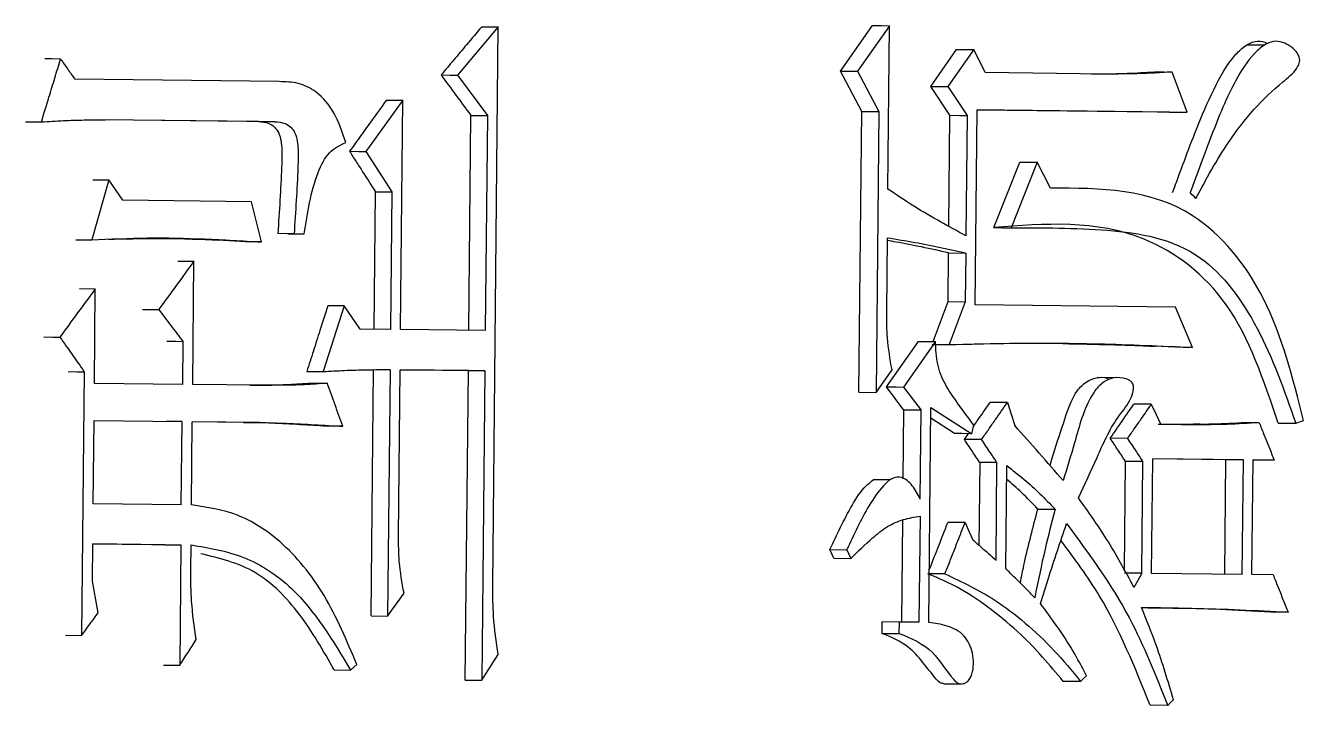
# Model space of a CAD drawing. Header units: millimetres. Extents: x 2454 to 4226, y 715 to 1968.
# Drawn here: x 3248.222 to 3252.563, y 892.585 to 894.894 of the extents above; entities that cross this region are included whole.
import ezdxf

# ---------------------------------------------------------------- set-up
doc = ezdxf.new("R2010")
doc.units = ezdxf.units.MM

msp = doc.modelspace()

# ---------------------------------------------------------------- linework, layer by layer
at = {"color": 7, "linetype": 'Continuous', "lineweight": 25}
for p, q in [((3249.8284, 894.89), (3249.69, 894.7261)), ((3249.8096, 892.9917), (3249.8284, 894.89)), ((3250.9908, 894.7399), (3251.0992, 894.8944)), ((3251.1573, 894.894), (3251.0487, 894.7394)), ((3251.1518, 894.3391), (3251.1573, 894.894)), ((3252.4305, 894.8276), (3252.3698, 894.828)), ((3251.2971, 894.6876), (3251.3847, 894.8131)), ((3251.4432, 894.8127), (3251.3555, 894.6872)), ((3251.4824, 894.7344), (3251.4432, 894.8127)), ((3251.0629, 894.6027), (3250.9908, 894.7399)), ((3251.0487, 894.7394), (3251.121, 894.6023)), ((3252.1682, 894.5997), (3252.117, 894.7366)), ((3249.0844, 894.7039), (3248.3896, 894.712)), ((3249.69, 894.7261), (3249.7913, 894.5886)), ((3251.8864, 894.7296), (3251.4824, 894.7344)), ((3251.3626, 894.5895), (3251.2971, 894.6876)), ((3251.3555, 894.6872), (3251.4211, 894.589)), ((3249.504, 894.6406), (3249.3786, 894.4668)), ((3249.4963, 893.8618), (3249.504, 894.6406)), ((3251.448, 893.9461), (3251.4545, 894.6081)), ((3251.4545, 894.6081), (3252.1682, 894.5997)), ((3252.1086, 894.6001), (3251.4545, 894.6079)), ((3249.014, 894.5682), (3248.4823, 894.5743)), ((3249.0692, 894.5678), (3248.4929, 894.5745)), ((3249.014, 894.5682), (3249.0692, 894.5678)), ((3249.7278, 893.8589), (3249.7351, 894.589)), ((3249.7913, 894.5886), (3249.784, 893.8585)), ((3251.0535, 893.6487), (3251.0629, 894.6027)), ((3251.121, 894.6023), (3251.1115, 893.6483)), ((3251.3588, 894.2121), (3251.3626, 894.5895)), ((3251.4211, 894.589), (3251.417, 894.1802)), ((3252.1086, 894.6001), (3252.1682, 894.5997)), ((3249.3786, 894.4668), (3249.4666, 894.3295)), ((3251.5114, 894.208), (3251.5997, 894.4309)), ((3251.6586, 894.4305), (3251.5701, 894.2076)), ((3251.704, 894.3423), (3251.6586, 894.4305)), ((3248.5049, 894.3699), (3248.447, 894.1661)), ((3248.553, 894.3011), (3248.5049, 894.3699)), ((3249.4062, 893.8629), (3249.4108, 894.3299)), ((3249.4666, 894.3295), (3249.4619, 893.8622)), ((3248.9904, 894.2961), (3248.553, 894.3011)), ((3249.0236, 894.1594), (3248.9904, 894.2961)), ((3249.1345, 894.1873), (3249.0792, 894.1877)), ((3249.1137, 894.1873), (3249.0792, 894.1877)), ((3249.1137, 894.1873), (3249.169, 894.1869)), ((3249.1345, 894.1873), (3249.169, 894.1869)), ((3251.1477, 893.9204), (3251.1502, 894.1736)), ((3248.9685, 894.1598), (3248.8761, 894.1652)), ((3248.7902, 893.6753), (3248.7943, 894.0939)), ((3251.3563, 893.9567), (3251.358, 894.1222)), ((3251.358, 894.1222), (3251.4164, 894.1218)), ((3251.4164, 894.1218), (3251.4148, 893.9563)), ((3248.4051, 894.0008), (3248.4593, 894.0004)), ((3248.4562, 893.6791), (3248.4593, 894.0004)), ((3251.3054, 893.8212), (3251.3563, 893.9567)), ((3251.3563, 893.9567), (3251.4148, 893.9563)), ((3251.4148, 893.9563), (3251.3601, 893.8109)), ((3249.3045, 893.9419), (3249.2334, 893.7188)), ((3249.3588, 893.8634), (3249.3045, 893.9419)), ((3252.1288, 893.9381), (3251.448, 893.9461)), ((3252.1865, 893.8011), (3252.1288, 893.9381)), ((3249.4619, 893.8622), (3249.3588, 893.8634)), ((3249.784, 893.8585), (3249.4963, 893.8618)), ((3248.7569, 893.8217), (3248.7554, 893.6757)), ((3251.1471, 893.6671), (3251.2552, 893.8216)), ((3251.3136, 893.8211), (3251.2053, 893.6666)), ((3251.2552, 893.8216), (3251.3136, 893.8212)), ((3252.127, 893.8016), (3252.0586, 893.8049)), ((3248.4217, 893.7185), (3248.4128, 892.8229)), ((3249.3965, 892.8891), (3249.4048, 893.7263)), ((3249.4606, 893.7259), (3249.4523, 892.8887)), ((3249.4893, 893.1609), (3249.4949, 893.7255)), ((3249.4949, 893.7255), (3249.7827, 893.7222)), ((3249.7265, 893.7226), (3249.4949, 893.7253)), ((3249.7161, 892.6712), (3249.7265, 893.7226)), ((3249.7265, 893.7226), (3249.7827, 893.7222)), ((3249.7827, 893.7222), (3249.7723, 892.6708)), ((3251.1115, 893.6483), (3251.1658, 893.7255)), ((3251.9233, 893.6981), (3251.8634, 893.6986)), ((3248.7554, 893.6757), (3248.4562, 893.6791)), ((3249.0188, 893.6726), (3248.7902, 893.6753)), ((3251.2063, 893.5885), (3251.1471, 893.6671)), ((3251.2053, 893.6666), (3251.2646, 893.588)), ((3251.0535, 893.6487), (3251.1115, 893.6483)), ((3251.204, 893.3548), (3251.2063, 893.5885)), ((3251.2646, 893.588), (3251.2063, 893.5885)), ((3251.2616, 893.2862), (3251.2646, 893.588)), ((3251.2908, 892.8673), (3251.298, 893.5974)), ((3251.298, 893.5974), (3251.437, 893.5081)), ((3248.4521, 893.2703), (3248.4549, 893.5526)), ((3248.4549, 893.5526), (3248.7542, 893.5491)), ((3248.7542, 893.5491), (3248.6995, 893.5495)), ((3248.7514, 893.2668), (3248.7542, 893.5491)), ((3248.7861, 893.2664), (3248.7889, 893.5487)), ((3249.0176, 893.5461), (3248.7889, 893.5487)), ((3248.9624, 893.5465), (3248.7889, 893.5485)), ((3248.9624, 893.5465), (3249.0176, 893.5461)), ((3251.3784, 893.5086), (3251.2976, 893.5605)), ((3251.437, 893.5081), (3251.4439, 893.5373)), ((3252.4132, 893.5453), (3252.3533, 893.5457)), ((3252.5373, 893.5438), (3252.5634, 893.5533)), ((3251.4115, 893.4887), (3251.4251, 893.5082)), ((3251.47, 893.4883), (3251.4115, 893.4887)), ((3251.9664, 893.4922), (3251.9072, 893.4926)), ((3251.4638, 893.4102), (3251.461, 893.1296)), ((3251.5224, 893.4098), (3251.4638, 893.4102)), ((3251.5191, 893.0788), (3251.5224, 893.4098)), ((3251.552, 893.0492), (3251.5555, 893.3996)), ((3251.9554, 893.0451), (3251.959, 893.4141)), ((3252.0146, 893.034), (3252.0183, 893.4137)), ((3252.0475, 893.0336), (3252.0513, 893.423)), ((3252.3597, 893.4194), (3252.0513, 893.423)), ((3252.2999, 893.4198), (3252.0513, 893.4227)), ((3252.296, 893.0304), (3252.2999, 893.4198)), ((3252.3597, 893.4194), (3252.2999, 893.4198)), ((3252.3558, 893.03), (3252.3597, 893.4194)), ((3252.3885, 893.0296), (3252.3924, 893.419)), ((3252.4642, 893.4181), (3252.3924, 893.419)), ((3252.4043, 893.4186), (3252.3924, 893.4187)), ((3251.1593, 893.3513), (3251.1012, 893.3517)), ((3248.7514, 893.2668), (3248.4521, 893.2703)), ((3251.261, 893.2278), (3251.2574, 892.8676)), ((3251.1992, 892.8683), (3251.2026, 893.2155)), ((3248.4495, 893.0074), (3248.4508, 893.134)), ((3248.4508, 893.134), (3248.75, 893.1305)), ((3248.6953, 893.1309), (3248.4508, 893.1337)), ((3248.6953, 893.1309), (3248.75, 893.1305)), ((3248.75, 893.1305), (3248.746, 892.7217)), ((3248.7839, 893.0425), (3248.7848, 893.1301)), ((3250.9546, 893.1143), (3251.0125, 893.1139)), ((3250.9677, 893.085), (3250.9546, 893.1143)), ((3251.0125, 893.1139), (3251.0256, 893.0846)), ((3250.9677, 893.085), (3251.0256, 893.0846)), ((3251.3457, 893.0321), (3251.2924, 893.0325)), ((3252.3558, 893.03), (3252.0475, 893.0336)), ((3252.4604, 893.0287), (3252.3885, 893.0296)), ((3249.4523, 892.8887), (3249.508, 892.966)), ((3249.3965, 892.8891), (3249.4523, 892.8887)), ((3251.1321, 892.8299), (3251.1325, 892.8689)), ((3251.1321, 892.8299), (3251.1903, 892.8295)), ((3251.1907, 892.8684), (3251.1325, 892.8689)), ((3251.1903, 892.8295), (3251.1907, 892.8684)), ((3251.2574, 892.8676), (3251.1907, 892.8684)), ((3248.3586, 892.8232), (3248.4128, 892.8229)), ((3249.7723, 892.6708), (3249.8278, 892.7578)), ((3248.6913, 892.722), (3248.746, 892.7217)), ((3249.2711, 892.7056), (3249.3267, 892.7052)), ((3249.7161, 892.6712), (3249.7723, 892.6708)), ((3251.3419, 892.6585), (3251.4004, 892.658)), ((3251.8065, 892.6665), (3251.7474, 892.6669)), ((3252.1022, 892.5851), (3252.0427, 892.5855))]:
    msp.add_line(p, q, dxfattribs=at)
at = {"color": 7, "linetype": 'Continuous', "lineweight": 25, "flags": 128}
for points in [[(3249.7722, 894.8904), (3249.8037, 894.8902), (3249.8284, 894.89)], [(3251.0992, 894.8944), (3251.1317, 894.8941), (3251.1573, 894.894)], [(3248.3414, 894.7807), (3248.311, 894.7809), (3248.2873, 894.781)], [(3251.3847, 894.8131), (3251.4175, 894.8129), (3251.4432, 894.8127)], [(3250.9908, 894.7399), (3251.0232, 894.7396), (3251.0487, 894.7394)], [(3252.0575, 894.7371), (3252.0908, 894.7368), (3252.117, 894.7366)], [(3249.6339, 894.7265), (3249.6653, 894.7263), (3249.69, 894.7261)], [(3251.2971, 894.6876), (3251.3298, 894.6874), (3251.3555, 894.6872)], [(3249.4482, 894.641), (3249.4794, 894.6408), (3249.504, 894.6406)], [(3248.2224, 894.5676), (3248.2525, 894.5674), (3248.2763, 894.5672)], [(3249.7351, 894.589), (3249.7665, 894.5888), (3249.7913, 894.5886)], [(3251.0629, 894.6027), (3251.0954, 894.6025), (3251.121, 894.6023)], [(3251.3626, 894.5895), (3251.3953, 894.5892), (3251.4211, 894.589)], [(3249.3229, 894.4672), (3249.3541, 894.467), (3249.3786, 894.4668)], [(3251.5997, 894.4309), (3251.6327, 894.4307), (3251.6586, 894.4305)], [(3248.4505, 894.3702), (3248.4809, 894.37), (3248.5049, 894.3699)], [(3249.4108, 894.3299), (3249.442, 894.3297), (3249.4666, 894.3295)], [(3252.1981, 894.3072), (3252.1932, 894.3123), (3252.1859, 894.3196), (3252.1786, 894.3269)], [(3251.5114, 894.208), (3251.5261, 894.2079), (3251.5408, 894.2078), (3251.5701, 894.2076)], [(3248.3928, 894.1664), (3248.4231, 894.1662), (3248.447, 894.1661)], [(3249.0236, 894.1594), (3248.9928, 894.1596), (3248.9685, 894.1598)], [(3248.7395, 894.0943), (3248.7702, 894.0941), (3248.7943, 894.0939)], [(3248.62, 893.9302), (3248.6505, 893.9299), (3248.6746, 893.9298)], [(3249.3045, 893.9419), (3249.2734, 893.9422), (3249.249, 893.9423)], [(3248.2849, 893.8367), (3248.3152, 893.8364), (3248.339, 893.8363)], [(3248.7022, 893.8221), (3248.7328, 893.8219), (3248.7569, 893.8217)], [(3251.3017, 893.8113), (3251.3344, 893.811), (3251.3601, 893.8109)], [(3252.1865, 893.8011), (3252.1532, 893.8014), (3252.127, 893.8016)], [(3248.3673, 893.7189), (3248.3978, 893.7187), (3248.4217, 893.7185)], [(3249.1779, 893.7192), (3249.209, 893.719), (3249.2334, 893.7188)], [(3249.1913, 893.6801), (3249.2224, 893.6799), (3249.2468, 893.6797)], [(3251.1471, 893.6671), (3251.1797, 893.6668), (3251.2053, 893.6666)], [(3251.5576, 893.6138), (3251.5247, 893.6141), (3251.4989, 893.6142)], [(3251.5576, 893.6138), (3251.5705, 893.5747), (3251.5834, 893.5356)], [(3252.0466, 893.608), (3252.0134, 893.6083), (3251.9872, 893.6085)], [(3252.0466, 893.608), (3252.0627, 893.5738), (3252.0788, 893.5395)], [(3249.3005, 893.5331), (3249.2693, 893.5333), (3249.2449, 893.5335)], [(3252.4772, 893.5443), (3252.5015, 893.5441), (3252.5194, 893.544), (3252.5373, 893.5438)], [(3251.437, 893.5081), (3251.4042, 893.5084), (3251.3784, 893.5086)], [(3252.0183, 893.4137), (3251.9851, 893.4139), (3251.959, 893.4141)], [(3252.4642, 893.4181), (3252.4307, 893.4184), (3252.4043, 893.4186)], [(3251.6608, 893.2521), (3251.6938, 893.2519), (3251.7197, 893.2517)], [(3251.414, 893.2066), (3251.3813, 893.2068), (3251.3555, 893.207)], [(3251.414, 893.2066), (3251.427, 893.1772), (3251.4401, 893.1479)], [(3248.4694, 892.9001), (3248.4613, 892.9439), (3248.4554, 892.9757), (3248.4495, 893.0074)], [(3252.0146, 893.034), (3251.9814, 893.0342), (3251.9553, 893.0344)], [(3252.0146, 893.034), (3252.0012, 893.0098), (3251.9878, 892.9856)], [(3252.5113, 892.9015), (3252.4777, 892.9018), (3252.4513, 892.902)], [(3249.3267, 892.7052), (3249.3371, 892.7148), (3249.3475, 892.7244)], [(3251.8065, 892.6665), (3251.8165, 892.6761), (3251.8265, 892.6857)], [(3252.1022, 892.5851), (3252.1122, 892.5947), (3252.1221, 892.6043)]]:
    msp.add_lwpolyline(points, dxfattribs=at)
at = {"color": 7, "linetype": 'Continuous', "lineweight": 25}
for points, knots in [([(3249.7722, 894.8904), (3249.755, 894.87), (3249.7233, 894.8325), (3249.6773, 894.7778), (3249.6484, 894.7436), (3249.6339, 894.7265)], [0, 0, 0, 0, 0.3738252, 0.6869124, 1, 1, 1, 1]), ([(3252.1191, 894.3274), (3252.1454, 894.3995), (3252.1888, 894.5182), (3252.2564, 894.6784), (3252.3119, 894.7782), (3252.3649, 894.8269), (3252.3986, 894.8426), (3252.4251, 894.8428), (3252.4379, 894.8347), (3252.4407, 894.833)], [0, 0, 0, 0, 0.3394465, 0.5590949, 0.7810884, 0.8568052, 0.9194412, 0.9825702, 1, 1, 1, 1]), ([(3252.1981, 894.3072), (3252.2333, 894.3726), (3252.3154, 894.5252), (3252.4399, 894.6635), (3252.5322, 894.7334), (3252.549, 894.7632), (3252.5511, 894.7762), (3252.5496, 894.7869), (3252.5435, 894.8005), (3252.5275, 894.8193), (3252.5018, 894.8359), (3252.469, 894.8437), (3252.4321, 894.8324), (3252.383, 894.7899), (3252.3165, 894.6862), (3252.2504, 894.5217), (3252.2026, 894.392), (3252.1787, 894.3269)], [0, 0, 0, 0, 0.163465, 0.381612, 0.435704, 0.449374, 0.455784, 0.46222, 0.47112, 0.487583, 0.519897, 0.548376, 0.576976, 0.620967, 0.705438, 0.85217, 1, 1, 1, 1]), ([(3248.2763, 894.5672), (3248.2849, 894.5953), (3248.3, 894.6449), (3248.3217, 894.716), (3248.3348, 894.7591), (3248.3414, 894.7807)], [0, 0, 0, 0, 0.394364, 0.697182, 1, 1, 1, 1]), ([(3248.3414, 894.7807), (3248.3454, 894.7749), (3248.3535, 894.7635), (3248.3655, 894.7463), (3248.3776, 894.7291), (3248.3856, 894.7177), (3248.3896, 894.712)], [0, 0, 0, 0, 0.25, 0.5, 0.75, 1, 1, 1, 1]), ([(3251.8437, 894.7301), (3251.861, 894.7301), (3251.9012, 894.7301), (3251.9725, 894.7321), (3252.0264, 894.7352), (3252.0575, 894.7371)], [0, 0, 0, 0, 0.242908, 0.562578, 1, 1, 1, 1]), ([(3252.117, 894.7366), (3252.0942, 894.7352), (3252.0488, 894.7324), (3251.9719, 894.7298), (3251.9177, 894.7297), (3251.8864, 894.7296)], [0, 0, 0, 0, 0.296478, 0.59297, 1, 1, 1, 1]), ([(3249.31, 894.4968), (3249.2985, 894.5313), (3249.2761, 894.599), (3249.2166, 894.6698), (3249.1489, 894.7025), (3249.1058, 894.7035), (3249.0844, 894.7039)], [0, 0, 0, 0, 0.2923065, 0.5734247, 0.787765, 1, 1, 1, 1]), ([(3249.6339, 894.7265), (3249.6508, 894.7036), (3249.6845, 894.6578), (3249.7182, 894.6119), (3249.7351, 894.589)], [0, 0, 0, 0, 0.4999996, 1, 1, 1, 1]), ([(3249.4482, 894.641), (3249.4322, 894.6189), (3249.4034, 894.5789), (3249.3616, 894.5209), (3249.3358, 894.4851), (3249.3229, 894.4672)], [0, 0, 0, 0, 0.382127, 0.691063, 1, 1, 1, 1]), ([(3248.2763, 894.5672), (3248.3012, 894.5688), (3248.3498, 894.5718), (3248.422, 894.5739), (3248.4693, 894.5743), (3248.4929, 894.5745)], [0, 0, 0, 0, 0.3445823, 0.6722425, 1, 1, 1, 1]), ([(3249.014, 894.5682), (3249.0258, 894.5672), (3249.0448, 894.5658), (3249.0687, 894.5509), (3249.089, 894.5221), (3249.0941, 894.4719), (3249.0907, 894.3586), (3249.0843, 894.2633), (3249.0792, 894.1877)], [0, 0, 0, 0, 0.100815, 0.161531, 0.224495, 0.354812, 0.487584, 1, 1, 1, 1]), ([(3249.0692, 894.5678), (3249.081, 894.5669), (3249.1, 894.5654), (3249.124, 894.5505), (3249.1444, 894.5217), (3249.1494, 894.4715), (3249.1461, 894.3582), (3249.1396, 894.2629), (3249.1345, 894.1873)], [0, 0, 0, 0, 0.100927, 0.161695, 0.224683, 0.354977, 0.487714, 1, 1, 1, 1]), ([(3249.169, 894.1869), (3249.18, 894.2579), (3249.1951, 894.3559), (3249.2494, 894.4688), (3249.2902, 894.4877), (3249.31, 894.4968)], [0, 0, 0, 0, 0.5741022, 0.7930582, 1, 1, 1, 1]), ([(3249.3229, 894.4672), (3249.3303, 894.4556), (3249.3452, 894.4324), (3249.3745, 894.3866), (3249.3964, 894.3525), (3249.4108, 894.3299)], [0, 0, 0, 0, 0.253576, 0.507152, 1, 1, 1, 1]), ([(3251.417, 894.1802), (3251.3881, 894.1959), (3251.3288, 894.2281), (3251.2396, 894.2792), (3251.1811, 894.3191), (3251.1518, 894.3391)], [0, 0, 0, 0, 0.322832, 0.6610659, 1, 1, 1, 1]), ([(3252.5634, 893.5533), (3252.5274, 893.697), (3252.4573, 893.9768), (3252.1551, 894.3406), (3251.8738, 894.3417), (3251.704, 894.3423)], [0, 0, 0, 0, 0.295263, 0.57455, 1, 1, 1, 1]), ([(3252.4772, 893.5443), (3252.429, 893.6887), (3252.3357, 893.9685), (3251.9706, 894.2441), (3251.6852, 894.2217), (3251.5114, 894.208)], [0, 0, 0, 0, 0.294535, 0.570582, 1, 1, 1, 1]), ([(3248.447, 894.1661), (3248.51, 894.1692), (3248.6379, 894.1756), (3248.7978, 894.1714), (3248.9269, 894.1649), (3248.9914, 894.1612), (3249.0236, 894.1594)], [0, 0, 0, 0, 0.326342, 0.663009, 0.831499, 1, 1, 1, 1]), ([(3248.5037, 894.1687), (3248.5037, 894.1687), (3248.5037, 894.1687), (3248.5044, 894.1687), (3248.5457, 894.1697), (3248.7111, 894.1736), (3248.8183, 894.1682), (3248.8771, 894.1652)], [0, 0, 0, 0, 0.000275, 0.004395, 0.015692, 0.460517, 1, 1, 1, 1]), ([(3251.1502, 894.1736), (3251.1813, 894.1685), (3251.2415, 894.1588), (3251.3302, 894.1409), (3251.3877, 894.1281), (3251.4164, 894.1218)], [0, 0, 0, 0, 0.349007, 0.674455, 1, 1, 1, 1]), ([(3251.5701, 894.2076), (3251.6784, 894.2077), (3251.8949, 894.208), (3252.211, 894.1573), (3252.4226, 893.8709), (3252.4985, 893.6544), (3252.5373, 893.5438)], [0, 0, 0, 0, 0.273139, 0.54581, 0.768156, 1, 1, 1, 1]), ([(3251.358, 894.1222), (3251.3274, 894.129), (3251.2681, 894.1423), (3251.1987, 894.1558), (3251.1598, 894.1624), (3251.1501, 894.164)], [0, 0, 0, 0, 0.4420936, 0.859794, 1, 1, 1, 1]), ([(3248.7943, 894.0939), (3248.7744, 894.0665), (3248.7345, 894.0118), (3248.6945, 893.9571), (3248.6746, 893.9298)], [0, 0, 0, 0, 0.5, 1, 1, 1, 1]), ([(3248.4593, 894.0004), (3248.4393, 893.9731), (3248.3992, 893.9183), (3248.3591, 893.8636), (3248.339, 893.8363)], [0, 0, 0, 0, 0.5, 1, 1, 1, 1]), ([(3248.6746, 893.9298), (3248.6883, 893.9118), (3248.7157, 893.8757), (3248.7432, 893.8397), (3248.7569, 893.8217)], [0, 0, 0, 0, 0.500001, 1, 1, 1, 1]), ([(3249.249, 893.9423), (3249.2401, 893.9145), (3249.2238, 893.8634), (3249.2002, 893.789), (3249.1853, 893.7425), (3249.1779, 893.7192)], [0, 0, 0, 0, 0.374408, 0.687204, 1, 1, 1, 1]), ([(3251.1658, 893.7255), (3251.1595, 893.7614), (3251.1482, 893.8256), (3251.1478, 893.8914), (3251.1477, 893.9204)], [0, 0, 0, 0, 0.5587761, 1, 1, 1, 1]), ([(3248.339, 893.8363), (3248.3528, 893.8166), (3248.3804, 893.7774), (3248.4079, 893.7381), (3248.4217, 893.7185)], [0, 0, 0, 0, 0.500001, 1, 1, 1, 1]), ([(3251.4439, 893.5373), (3251.4236, 893.5644), (3251.39, 893.6092), (3251.3451, 893.6746), (3251.3165, 893.7431), (3251.3146, 893.7949), (3251.3136, 893.8211)], [0, 0, 0, 0, 0.333977, 0.551625, 0.772836, 1, 1, 1, 1]), ([(3251.3601, 893.8109), (3251.422, 893.8125), (3251.5916, 893.8169), (3251.8675, 893.8155), (3252.0802, 893.8059), (3252.1865, 893.8011)], [0, 0, 0, 0, 0.223364, 0.611532, 1, 1, 1, 1]), ([(3251.4249, 893.8125), (3251.4271, 893.8125), (3251.4327, 893.8127), (3251.4491, 893.8129), (3251.459, 893.8131)], [0, 0, 0, 0, 0.396846, 1, 1, 1, 1]), ([(3251.7455, 893.814), (3251.801, 893.813), (3251.8884, 893.8115), (3251.983, 893.8082), (3252.0393, 893.806), (3252.052, 893.8054), (3252.0591, 893.8051)], [0, 0, 0, 0, 0.481784, 0.758309, 0.865, 1, 1, 1, 1]), ([(3249.2334, 893.7188), (3249.2573, 893.7204), (3249.3072, 893.7235), (3249.383, 893.7255), (3249.4347, 893.7258), (3249.4606, 893.7259)], [0, 0, 0, 0, 0.316167, 0.658025, 1, 1, 1, 1]), ([(3251.7027, 893.3994), (3251.7051, 893.4078), (3251.719, 893.4562), (3251.7482, 893.5415), (3251.778, 893.6401), (3251.8249, 893.6861), (3251.8598, 893.7004), (3251.8878, 893.7006), (3251.9018, 893.6942), (3251.9047, 893.6928)], [0, 0, 0, 0, 0.060661, 0.352399, 0.644954, 0.755405, 0.865374, 0.971958, 1, 1, 1, 1]), ([(3251.7994, 893.2897), (3251.8204, 893.3355), (3251.8624, 893.4273), (3251.9142, 893.5447), (3251.9669, 893.6049), (3251.9827, 893.6413), (3251.9862, 893.6588), (3251.9864, 893.6691), (3251.9838, 893.6775), (3251.979, 893.6847), (3251.9681, 893.6928), (3251.9438, 893.6998), (3251.9093, 893.6988), (3251.8719, 893.677), (3251.8217, 893.6084), (3251.79, 893.4893), (3251.7601, 893.3912), (3251.7471, 893.3487)], [0, 0, 0, 0, 0.162651, 0.325474, 0.406976, 0.438863, 0.450246, 0.461729, 0.469423, 0.477089, 0.490659, 0.519091, 0.576215, 0.62676, 0.678677, 0.860663, 1, 1, 1, 1]), ([(3248.9841, 893.673), (3249.0029, 893.6729), (3249.0469, 893.6727), (3249.116, 893.6753), (3249.1662, 893.6785), (3249.1913, 893.6801)], [0, 0, 0, 0, 0.272357, 0.636088, 1, 1, 1, 1]), ([(3249.2468, 893.6797), (3249.221, 893.6777), (3249.1702, 893.6736), (3249.0941, 893.6722), (3249.0439, 893.6725), (3249.0188, 893.6726)], [0, 0, 0, 0, 0.340346, 0.67008, 1, 1, 1, 1]), ([(3249.3005, 893.5331), (3249.2915, 893.5575), (3249.2736, 893.6064), (3249.2557, 893.6553), (3249.2468, 893.6797)], [0, 0, 0, 0, 0.500001, 1, 1, 1, 1]), ([(3251.4432, 893.5342), (3251.4472, 893.54), (3251.4658, 893.5666), (3251.4844, 893.5933), (3251.4989, 893.6142)], [0, 0, 0, 0, 0.215489, 1, 1, 1, 1]), ([(3251.47, 893.4883), (3251.4777, 893.4993), (3251.4932, 893.5215), (3251.5224, 893.5633), (3251.5439, 893.5941), (3251.5576, 893.6138)], [0, 0, 0, 0, 0.264385, 0.528769, 1, 1, 1, 1]), ([(3251.9072, 893.4926), (3251.9205, 893.5119), (3251.9472, 893.5505), (3251.9739, 893.5892), (3251.9872, 893.6085)], [0, 0, 0, 0, 0.5, 1, 1, 1, 1]), ([(3251.9664, 893.4922), (3251.9741, 893.5032), (3251.9894, 893.5254), (3252.0161, 893.564), (3252.0352, 893.5915), (3252.0466, 893.608)], [0, 0, 0, 0, 0.286417, 0.572834, 1, 1, 1, 1]), ([(3249.2449, 893.5335), (3249.2151, 893.5352), (3249.1532, 893.5389), (3249.0591, 893.5441), (3248.9946, 893.5457), (3248.9624, 893.5465)], [0, 0, 0, 0, 0.316994, 0.658462, 1, 1, 1, 1]), ([(3249.0176, 893.5461), (3249.0478, 893.5454), (3249.1101, 893.5438), (3249.2044, 893.5387), (3249.2684, 893.535), (3249.3005, 893.5331)], [0, 0, 0, 0, 0.319722, 0.659848, 1, 1, 1, 1]), ([(3251.7471, 893.3487), (3251.7199, 893.3799), (3251.6653, 893.4422), (3251.6107, 893.5045), (3251.5834, 893.5356)], [0, 0, 0, 0, 0.499922, 1, 1, 1, 1]), ([(3252.2125, 893.5402), (3252.1827, 893.5398), (3252.1403, 893.5391), (3252.091, 893.5394), (3252.0744, 893.5395), (3252.0707, 893.5396), (3252.0693, 893.5396), (3252.0694, 893.5396), (3252.0694, 893.5396)], [0, 0, 0, 0, 0.608938, 0.870077, 0.94473, 0.976924, 0.991775, 1, 1, 1, 1]), ([(3252.4132, 893.5453), (3252.3769, 893.5432), (3252.3031, 893.5388), (3252.1916, 893.5381), (3252.1164, 893.539), (3252.0788, 893.5395)], [0, 0, 0, 0, 0.326993, 0.663435, 1, 1, 1, 1]), ([(3252.2106, 893.5406), (3252.221, 893.5407), (3252.2687, 893.5414), (3252.3162, 893.5439), (3252.3533, 893.5457)], [0, 0, 0, 0, 0.218482, 1, 1, 1, 1]), ([(3252.4132, 893.5453), (3252.4185, 893.5321), (3252.4297, 893.5043), (3252.4467, 893.4619), (3252.4584, 893.4327), (3252.4642, 893.4181)], [0, 0, 0, 0, 0.3111027, 0.655551, 1, 1, 1, 1]), ([(3251.4638, 893.4102), (3251.455, 893.4233), (3251.4376, 893.4494), (3251.4202, 893.4756), (3251.4115, 893.4887)], [0, 0, 0, 0, 0.5000009, 1, 1, 1, 1]), ([(3251.5224, 893.4098), (3251.5149, 893.421), (3251.5024, 893.4397), (3251.485, 893.4659), (3251.475, 893.4808), (3251.47, 893.4883)], [0, 0, 0, 0, 0.42963, 0.714814, 1, 1, 1, 1]), ([(3251.959, 893.4141), (3251.9504, 893.4272), (3251.9331, 893.4533), (3251.9158, 893.4795), (3251.9072, 893.4926)], [0, 0, 0, 0, 0.500001, 1, 1, 1, 1]), ([(3252.0183, 893.4137), (3252.0109, 893.4249), (3251.9986, 893.4436), (3251.9812, 893.4698), (3251.9714, 893.4847), (3251.9664, 893.4922)], [0, 0, 0, 0, 0.42963, 0.714814, 1, 1, 1, 1]), ([(3251.5555, 893.3996), (3251.5752, 893.3844), (3251.6137, 893.3546), (3251.6686, 893.3051), (3251.7026, 893.2695), (3251.7197, 893.2517)], [0, 0, 0, 0, 0.3445717, 0.6717512, 1, 1, 1, 1]), ([(3250.9546, 893.1143), (3250.9785, 893.165), (3251.0147, 893.2418), (3251.0655, 893.3229), (3251.094, 893.3448), (3251.1021, 893.351)], [0, 0, 0, 0, 0.581515, 0.88062, 1, 1, 1, 1]), ([(3251.2616, 893.2862), (3251.2533, 893.302), (3251.2372, 893.3328), (3251.2025, 893.3643), (3251.1638, 893.3583), (3251.126, 893.3223), (3251.0721, 893.243), (3251.0362, 893.1653), (3251.0125, 893.1139)], [0, 0, 0, 0, 0.1218568, 0.2387617, 0.3295729, 0.4253936, 0.6205897, 1, 1, 1, 1]), ([(3251.6608, 893.2521), (3251.6427, 893.2711), (3251.6086, 893.3069), (3251.5722, 893.3386), (3251.555, 893.3536)], [0, 0, 0, 0, 0.529404, 1, 1, 1, 1]), ([(3249.3475, 892.7244), (3249.3135, 892.8049), (3249.2466, 892.9637), (3249.1047, 893.1391), (3248.9452, 893.2423), (3248.8389, 893.2584), (3248.7861, 893.2664)], [0, 0, 0, 0, 0.290292, 0.572241, 0.787705, 1, 1, 1, 1]), ([(3251.9878, 892.9856), (3251.9728, 893.0136), (3251.9427, 893.0694), (3251.8823, 893.1735), (3251.8319, 893.2441), (3251.7994, 893.2897)], [0, 0, 0, 0, 0.261302, 0.522652, 1, 1, 1, 1]), ([(3251.0256, 893.0846), (3251.0501, 893.1081), (3251.0903, 893.1468), (3251.1489, 893.1952), (3251.2043, 893.2187), (3251.2422, 893.2248), (3251.261, 893.2278)], [0, 0, 0, 0, 0.344956, 0.566156, 0.783788, 1, 1, 1, 1]), ([(3251.6017, 893.001), (3251.6061, 893.0241), (3251.6166, 893.0781), (3251.6373, 893.1615), (3251.653, 893.2219), (3251.6608, 893.2521)], [0, 0, 0, 0, 0.271668, 0.635719, 1, 1, 1, 1]), ([(3251.7197, 893.2517), (3251.708, 893.2067), (3251.6822, 893.1075), (3251.6617, 893.0061), (3251.6505, 892.9507)], [0, 0, 0, 0, 0.453224, 1, 1, 1, 1]), ([(3251.2925, 893.0459), (3251.3022, 893.0705), (3251.3232, 893.1242), (3251.3442, 893.1779), (3251.3555, 893.207)], [0, 0, 0, 0, 0.4585554, 1, 1, 1, 1]), ([(3251.3457, 893.0321), (3251.3514, 893.0467), (3251.3628, 893.0757), (3251.3799, 893.1193), (3251.397, 893.163), (3251.4083, 893.192), (3251.414, 893.2066)], [0, 0, 0, 0, 0.25, 0.5, 0.75, 1, 1, 1, 1]), ([(3251.6702, 892.9309), (3251.6791, 892.9596), (3251.6977, 893.0196), (3251.7273, 893.1101), (3251.7484, 893.1717), (3251.7589, 893.2025)], [0, 0, 0, 0, 0.314372, 0.657161, 1, 1, 1, 1]), ([(3251.7589, 893.2025), (3251.8347, 893.1), (3251.9713, 892.9152), (3252.0619, 892.6867), (3252.1022, 892.5851)], [0, 0, 0, 0, 0.5550566, 1, 1, 1, 1]), ([(3248.7848, 893.1301), (3248.8449, 893.1204), (3248.9663, 893.1007), (3249.1675, 892.9689), (3249.2658, 892.806), (3249.3267, 892.7052)], [0, 0, 0, 0, 0.272965, 0.550334, 1, 1, 1, 1]), ([(3249.508, 892.966), (3249.5015, 893.0018), (3249.49, 893.066), (3249.4895, 893.1319), (3249.4893, 893.1609)], [0, 0, 0, 0, 0.558776, 1, 1, 1, 1]), ([(3251.4401, 893.1479), (3251.4495, 893.1396), (3251.4674, 893.1239), (3251.4938, 893.1009), (3251.5107, 893.0861), (3251.5191, 893.0788)], [0, 0, 0, 0, 0.359367, 0.679683, 1, 1, 1, 1]), ([(3252.0427, 892.5855), (3251.9908, 892.7142), (3251.9081, 892.9191), (3251.7853, 893.0842), (3251.7396, 893.1457)], [0, 0, 0, 0, 0.627928, 1, 1, 1, 1]), ([(3249.2711, 892.7056), (3249.2338, 892.7708), (3249.1602, 892.8994), (3249.0077, 893.0551), (3248.8817, 893.0849), (3248.8176, 893.1001)], [0, 0, 0, 0, 0.33578, 0.662379, 1, 1, 1, 1]), ([(3251.6505, 892.9507), (3251.6416, 892.96), (3251.6238, 892.9788), (3251.5911, 893.0119), (3251.567, 893.0349), (3251.552, 893.0492)], [0, 0, 0, 0, 0.276554, 0.553118, 1, 1, 1, 1]), ([(3248.8024, 892.8086), (3248.7959, 892.8519), (3248.7844, 892.9292), (3248.784, 893.0078), (3248.7839, 893.0425)], [0, 0, 0, 0, 0.559159, 1, 1, 1, 1]), ([(3251.7474, 892.6669), (3251.7011, 892.7219), (3251.6253, 892.8121), (3251.5048, 892.9107), (3251.3998, 892.9843), (3251.3247, 893.0165), (3251.2873, 893.0325)], [0, 0, 0, 0, 0.3447271, 0.5650735, 0.7836563, 1, 1, 1, 1]), ([(3251.3457, 893.0321), (3251.4031, 893.0049), (3251.498, 892.9599), (3251.6196, 892.8665), (3251.7176, 892.7744), (3251.7768, 892.7025), (3251.8065, 892.6665)], [0, 0, 0, 0, 0.335108, 0.554596, 0.776227, 1, 1, 1, 1]), ([(3252.4604, 893.0287), (3252.4657, 893.0155), (3252.4768, 892.9877), (3252.4938, 892.9454), (3252.5055, 892.9161), (3252.5113, 892.9015)], [0, 0, 0, 0, 0.3111027, 0.655551, 1, 1, 1, 1]), ([(3249.8278, 892.7578), (3249.8215, 892.801), (3249.8101, 892.8783), (3249.8098, 892.957), (3249.8096, 892.9917)], [0, 0, 0, 0, 0.559159, 1, 1, 1, 1]), ([(3251.8265, 892.6857), (3251.8112, 892.7151), (3251.7806, 892.7739), (3251.7267, 892.8541), (3251.6891, 892.9053), (3251.6702, 892.9309)], [0, 0, 0, 0, 0.332927, 0.666015, 1, 1, 1, 1]), ([(3252.0134, 892.9172), (3252.0704, 892.9166), (3252.1823, 892.9156), (3252.3482, 892.9106), (3252.457, 892.9046), (3252.5113, 892.9015)], [0, 0, 0, 0, 0.342177, 0.671046, 1, 1, 1, 1]), ([(3252.1221, 892.6043), (3252.1128, 892.6354), (3252.0942, 892.6976), (3252.0598, 892.8032), (3252.0306, 892.8749), (3252.0134, 892.9172)], [0, 0, 0, 0, 0.291077, 0.582191, 1, 1, 1, 1]), ([(3252.4513, 892.902), (3252.3942, 892.9052), (3252.2831, 892.9114), (3252.1371, 892.9156), (3252.0481, 892.9165), (3252.0135, 892.9168)], [0, 0, 0, 0, 0.392903, 0.764059, 1, 1, 1, 1]), ([(3248.4128, 892.8229), (3248.4222, 892.8357), (3248.4411, 892.8615), (3248.4599, 892.8872), (3248.4694, 892.9001)], [0, 0, 0, 0, 0.500001, 1, 1, 1, 1]), ([(3251.3412, 892.6601), (3251.3381, 892.66), (3251.3285, 892.6597), (3251.2878, 892.707), (3251.2355, 892.7865), (3251.1634, 892.8168), (3251.1321, 892.8299)], [0, 0, 0, 0, 0.036027, 0.112552, 0.614527, 1, 1, 1, 1]), ([(3251.1903, 892.8295), (3251.2307, 892.813), (3251.3038, 892.7831), (3251.3527, 892.6959), (3251.3895, 892.6581), (3251.4071, 892.6572), (3251.4206, 892.6645), (3251.4306, 892.6757), (3251.4397, 892.6965), (3251.4439, 892.7267), (3251.4404, 892.7627), (3251.4291, 892.7951), (3251.4033, 892.8343), (3251.3532, 892.8578), (3251.3115, 892.8641), (3251.2908, 892.8673)], [0, 0, 0, 0, 0.230682, 0.417812, 0.453771, 0.487642, 0.510867, 0.534856, 0.560014, 0.612077, 0.662973, 0.713604, 0.762757, 0.881713, 1, 1, 1, 1]), ([(3248.746, 892.7217), (3248.7554, 892.7361), (3248.7742, 892.7651), (3248.793, 892.7941), (3248.8024, 892.8086)], [0, 0, 0, 0, 0.5, 1, 1, 1, 1])]:
    msp.add_open_spline(points, degree=3, knots=knots, dxfattribs=at)

doc.saveas('drawing.dxf')
